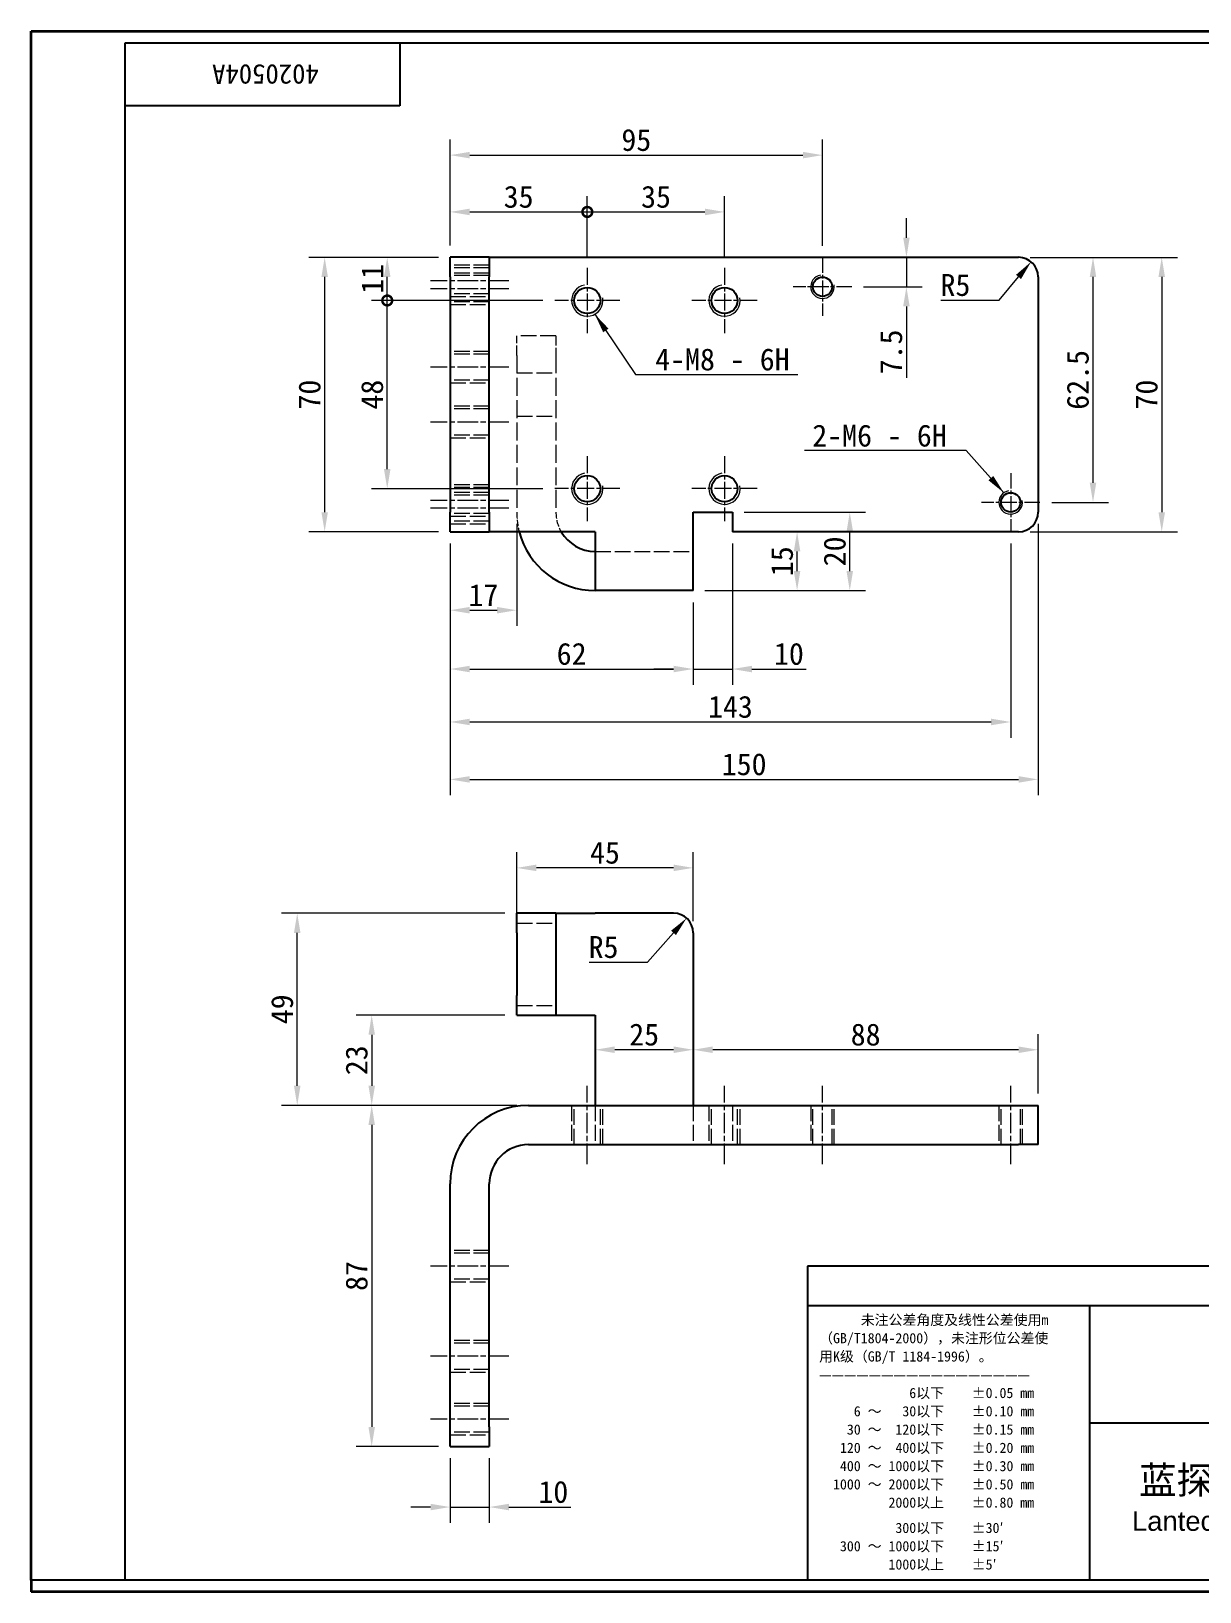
# Model space of a CAD drawing. Header units: millimetres. Extents: x 12 to 583, y 11 to 409.
# Drawn here: x 12 to 310.1, y 11 to 409 of the extents above; entities that cross this region are included whole.
import ezdxf
from ezdxf.enums import TextEntityAlignment as Align

# ---------------------------------------------------------------- set-up
doc = ezdxf.new("R2010")
doc.units = ezdxf.units.MM
doc.header["$LTSCALE"] = 2
doc.linetypes.add('CHAIN', pattern=[0.3543, 0.2362, -0.0295, 0.0591, -0.0295])
doc.linetypes.add('DASHED', pattern=[0.2067, 0.1654, -0.0413])
for name, color, linetype, lineweight in [('1', 7, 'Continuous', 18), ('可见 (ISO)', 7, 'Continuous', 25), ('可见窄的 (ISO)', 7, 'Continuous', 18), ('图框 (ISO)', 7, 'Continuous', 35), ('标题 (ISO)', 7, 'Continuous', 25)]:
    doc.layers.add(name, color=color, linetype=linetype, lineweight=lineweight)
for name, color, linetype, lineweight, true_color in [('中心标记 (ISO)', 1, 'CHAIN', 18, 0xff0000), ('中心线 (ISO)', 1, 'CHAIN', 18, 0xff0000), ('尺寸 (ISO)', 7, 'Continuous', 18, 0x008000), ('符号 (ISO)', 7, 'Continuous', 18, 0x008000), ('隐藏 (ISO)', 5, 'DASHED', 18, 0x0000ff)]:
    doc.layers.add(name, color=color, linetype=linetype, lineweight=lineweight, true_color=true_color)
doc.styles.add('文本样式164', font='SimSun.ttf')
doc.styles.add('文本样式165', font='SimSun.ttf')
doc.styles.add('文本样式74', font='SimSun.ttf')
doc.styles.add('最新国标', font='simfang.ttf')
doc.styles.add('注释文本 (ISO)', font='simfang.ttf')
doc.dimstyles.new('默认 (GB)', dxfattribs={"dimscale": 2, "dimtxt": 2.8, "dimasz": 2.5, "dimexe": 2, "dimexo": 1.5, "dimgap": 0.5, "dimtad": 1, "dimtoh": 1, "dimdsep": 46, "dimtxsty": '最新国标', "dimcen": 0.09, "dimdle": 10, "dimclrd": 256, "dimclre": 256, "dimclrt": 256, "dimaunit": 1, "dimadec": 3, "dimazin": 2, "dimtfac": 0.535714, "dimtmove": 0, "dimatfit": 3, "dimfxl": 0, "dimtolj": 1, "dimtzin": 0, "dimlwd": -1, "dimlwe": -1, "dimarcsym": 0})
doc.dimstyles.new('默认 (GB)$7', dxfattribs={"dimscale": 2, "dimtxt": 2.8, "dimasz": 2.5, "dimexe": 2, "dimexo": 1.5, "dimgap": 0.5, "dimtad": 1, "dimtoh": 1, "dimdsep": 46, "dimtxsty": '最新国标', "dimcen": 0.09, "dimdle": 10, "dimclrd": 256, "dimclre": 256, "dimclrt": 256, "dimaunit": 1, "dimadec": 3, "dimazin": 2, "dimtfac": 0.535714, "dimtmove": 0, "dimatfit": 3, "dimfxl": 0, "dimtolj": 1, "dimtzin": 0, "dimlwd": -1, "dimlwe": -1, "dimarcsym": 0})

# ---------------------------------------------------------------- blocks, each defined once
blk = doc.blocks.new('图框 最新国标')
at = {"layer": '图框 (ISO)'}
for p, q in [((6, 7), (6, 204.5)), ((6, 204.5), (291.5, 204.5)), ((6, 7), (6, 5.5)), ((6, 7), (6, 5.5)), ((291.5, 5.5), (6, 5.5))]:
    blk.add_line(p, q, dxfattribs=at)
at = {"layer": '图框 (ISO)', "color": 7, "linetype": 'Continuous', "lineweight": 25}
for p, q in [((18, 203), (290, 203)), ((18, 7), (18, 203)), ((18, 203), (290, 203)), ((53, 203), (53, 195)), ((53, 195), (18, 195)), ((290, 7), (6, 7)), ((290, 7), (18, 7))]:
    blk.add_line(p, q, dxfattribs=at)
at = {"layer": '图框 (ISO)', "style": '文本样式74'}
blk.add_attdef('零件代号_001', (42.68, 200.25), '', height=2.5, rotation=180, dxfattribs=at)
blk = doc.blocks.new('标题栏 最新国标')
at = {"layer": '标题 (ISO)'}
for p, q in [((381.98, -183.84), (196.98, -183.84)), ((196.98, -183.84), (196.98, -223.84)), ((254.48, -183.84), (254.48, -188.84)), ((269.48, -183.84), (269.48, -188.84)), ((281.48, -188.09), (281.48, -184.59)), ((281.48, -184.59), (286.48, -185.34)), ((289.48, -183.84), (289.48, -188.84)), ((381.98, -223.84), (381.98, -183.84)), ((383.48, -183.84), (383.48, -225.34)), ((286.48, -185.34), (286.48, -187.34)), ((196.98, -188.84), (381.98, -188.84)), ((232.98, -188.84), (232.98, -223.84)), ((286.48, -187.34), (281.48, -188.09)), ((321.98, -188.84), (321.98, -223.84)), ((321.98, -193.84), (381.98, -193.84)), ((321.98, -198.84), (381.98, -198.84)), ((351.98, -198.84), (351.98, -208.84)), ((321.98, -203.84), (232.98, -203.84)), ((321.98, -203.84), (381.98, -203.84)), ((321.98, -208.84), (381.98, -208.84)), ((321.98, -218.84), (381.98, -218.84)), ((196.98, -223.84), (381.98, -223.84)), ((383.48, -225.34), (196.98, -225.34))]:
    blk.add_line(p, q, dxfattribs=at)
at = {"layer": '标题 (ISO)', "linetype": 'CHAIN', "ltscale": 5.000333}
blk.add_line((274.98, -184.09), (274.98, -188.59), dxfattribs=at)
at = {"layer": '标题 (ISO)', "linetype": 'CHAIN', "ltscale": 15.834605}
blk.add_line((272.73, -186.34), (286.98, -186.34), dxfattribs=at)
at = {"layer": '标题 (ISO)'}
for radius in [1.75, 1]:
    blk.add_circle((274.98, -186.34), radius, dxfattribs=at)
at = {"layer": '1', "style": '文本样式164'}
for s, p in [('材 料', (299.48, -186.34)), ('UNIT: mm', (261.98, -186.34)), ('设 计', (327.98, -191.34)), ('制 图', (327.98, -196.34)), ('比 例', (327.98, -201.34)), ('重 量', (357.98, -201.34)), ('共 1  张', (336.98, -206.34)), ('第 1  张', (366.98, -206.34))]:
    blk.add_text(s, height=2, dxfattribs=at).set_placement(p, align=Align.MIDDLE_CENTER)
at = {"layer": '标题 (ISO)', "char_height": 2, "style": '注释文本 (ISO)'}
for s, insert, attachment_point, line_spacing_factor in [('{\\fSimSun|b0|i0|c134|p2;\\H0.65x;      未注公差角度及线性公差使用m\\P（GB/T1804-2000），未注形位公差使\\P用K级（GB/T 1184-1996）。\\P—————————————————\\P             6以下    ±0.05 mm\\P     6 ～   30以下    ±0.10 mm\\P    30 ～  120以下    ±0.15 mm\\P   120 ～  400以下    ±0.20 mm\\P   400 ～ 1000以下    ±0.30 mm\\P  1000 ～ 2000以下    ±0.50 mm\\P          2000以上    ±0.80 mm\\P\\H0.38462x;\\P\\H2.6x;           300以下    ±30′\\P   300 ～ 1000以下    ±15′\\P          1000以上    ±5′}', (198.48, -206.34), 4, 1.075116), ('{\\fMicrosoft YaHei|b0|i0|c134|p34;\\H1.75x;蓝探科工业自动化（昆山）有限公司\\P\\fArial|b0|i0|c0|p34;\\H0.71429x;Lantech Industrial Automation (Kunshan) Co., Ltd\\fFangSong|b0|i0|c134|p49;.\\H1.15195x; }', (277.48, -213.84), 5, 0.978695)]:
    blk.add_mtext(s, dxfattribs=dict(at, insert=insert, attachment_point=attachment_point, line_spacing_factor=line_spacing_factor))
at = {"layer": '标题 (ISO)', "attachment_point": 5, "style": '注释文本 (ISO)'}
for s, insert, char_height in [('\\fFangSong|b0|i0;零件号', (327.98, -211.84), 2), ('\\fSimSun|b0|i0;{\\H1.6000;未经蓝探科事先书面同意，严禁复制或发布此文件。}', (351.98, -221.34), 1.6)]:
    blk.add_mtext(s, dxfattribs=dict(at, insert=insert, char_height=char_height))
at = {"layer": '标题 (ISO)'}
for tag, p, height, style in [('材料_001', (320.84, -187.21), 2, '注释文本 (ISO)'), ('设计人_001', (353.65, -192.33), 2, '注释文本 (ISO)'), ('库存编号_001', (269.98, -198.14), 3.5, '文本样式165'), ('设计人_001', (353.65, -197.33), 2, '注释文本 (ISO)'), ('视图比例_001', (339.26, -202.33), 2, '注释文本 (ISO)'), ('质量\\P3;_001', (367.02, -202.16), 2, '注释文本 (ISO)'), ('零件代号_001', (347.93, -215.59), 3.5, '文本样式165')]:
    blk.add_attdef(tag, p, '', height=height, dxfattribs=dict(at, style=style))
blk = doc.blocks.new('*D5')
at = {"layer": 'Defpoints', "color": 0, "transparency": 16777216}
for p in [(86.86, 351.33), (118.86, 351.33), (118.86, 281.33)]:
    blk.add_point(p, dxfattribs=at)
at = {"layer": '尺寸 (ISO)', "color": 116, "true_color": 0x00803f, "transparency": 16777216}
for p, q in [((115.86, 351.33), (82.86, 351.33)), ((86.86, 286.33), (86.86, 346.33)), ((115.86, 281.33), (82.86, 281.33))]:
    blk.add_line(p, q, dxfattribs=at)
for points in [[(86.03, 346.33), (87.69, 346.33), (86.86, 351.33)], [(86.03, 286.33), (87.69, 286.33), (86.86, 281.33)]]:
    blk.add_solid(points, dxfattribs=at)
at = {"layer": '尺寸 (ISO)', "transparency": 16777216, "insert": (83.03, 316.33), "char_height": 5.6, "attachment_point": 5, "rotation": 90, "style": '最新国标'}
blk.add_mtext('\\A1;70', dxfattribs=at)
blk = doc.blocks.new('_DotSmall')
at = {"color": 0, "linetype": 'ByBlock', "const_width": 0.5}
blk.add_lwpolyline([(-0.0625, 0, 1), (0.0625, 0, 1)], format="xyb", close=True, dxfattribs=at)
blk = doc.blocks.new('*D6')
at = {"layer": 'Defpoints', "color": 0, "transparency": 16777216}
for p in [(153.86, 362.91), (118.86, 351.33), (153.86, 348.66)]:
    blk.add_point(p, dxfattribs=at)
at = {"layer": '尺寸 (ISO)', "color": 116, "true_color": 0x00803f, "transparency": 16777216}
for p, q in [((118.86, 354.33), (118.86, 366.91)), ((153.86, 351.66), (153.86, 366.91)), ((123.86, 362.91), (153.86, 362.91))]:
    blk.add_line(p, q, dxfattribs=at)
blk.add_solid([(123.86, 363.74), (123.86, 362.07), (118.86, 362.91)], dxfattribs=at)
at = {"layer": '尺寸 (ISO)', "color": 116, "true_color": 0x00803f, "transparency": 16777216, "xscale": 5, "yscale": 5, "zscale": 5}
blk.add_blockref('_DotSmall', (153.86, 362.91), dxfattribs=at)
at = {"layer": '尺寸 (ISO)', "transparency": 16777216, "insert": (136.34, 366.74), "char_height": 5.6, "attachment_point": 5, "style": '最新国标'}
blk.add_mtext('\\A1;35', dxfattribs=at)
blk = doc.blocks.new('*D8')
at = {"layer": 'Defpoints', "color": 0, "transparency": 16777216}
for p in [(188.86, 362.91), (153.86, 348.66), (188.86, 348.66)]:
    blk.add_point(p, dxfattribs=at)
at = {"layer": '尺寸 (ISO)', "color": 116, "true_color": 0x00803f, "transparency": 16777216}
for p, q in [((153.86, 351.66), (153.86, 366.91)), ((188.86, 351.66), (188.86, 366.91)), ((153.86, 362.91), (183.86, 362.91))]:
    blk.add_line(p, q, dxfattribs=at)
blk.add_solid([(183.86, 363.74), (183.86, 362.07), (188.86, 362.91)], dxfattribs=at)
at = {"layer": '尺寸 (ISO)', "color": 116, "true_color": 0x00803f, "transparency": 16777216, "xscale": 5, "yscale": 5, "zscale": 5, "rotation": 180}
blk.add_blockref('_DotSmall', (153.86, 362.91), dxfattribs=at)
at = {"layer": '尺寸 (ISO)', "transparency": 16777216, "insert": (171.38, 366.74), "char_height": 5.6, "attachment_point": 5, "style": '最新国标'}
blk.add_mtext('\\A1;35', dxfattribs=at)
blk = doc.blocks.new('*D9')
at = {"layer": 'Defpoints', "color": 0, "transparency": 16777216}
for p in [(102.82, 340.33), (145.54, 340.33), (145.54, 292.33)]:
    blk.add_point(p, dxfattribs=at)
at = {"layer": '尺寸 (ISO)', "color": 116, "true_color": 0x00803f, "transparency": 16777216}
for p, q in [((142.54, 340.33), (98.82, 340.33)), ((102.82, 297.33), (102.82, 340.33)), ((142.54, 292.33), (98.82, 292.33))]:
    blk.add_line(p, q, dxfattribs=at)
blk.add_solid([(101.99, 297.33), (103.65, 297.33), (102.82, 292.33)], dxfattribs=at)
at = {"layer": '尺寸 (ISO)', "color": 116, "true_color": 0x00803f, "transparency": 16777216, "xscale": 5, "yscale": 5, "zscale": 5, "rotation": 90}
blk.add_blockref('_DotSmall', (102.82, 340.33), dxfattribs=at)
at = {"layer": '尺寸 (ISO)', "transparency": 16777216, "insert": (98.99, 316.31), "char_height": 5.6, "attachment_point": 5, "rotation": 90, "style": '最新国标'}
blk.add_mtext('\\A1;48', dxfattribs=at)
blk = doc.blocks.new('*D10')
at = {"layer": 'Defpoints', "color": 0, "transparency": 16777216}
for p in [(102.82, 351.33), (118.86, 351.33), (145.54, 340.33)]:
    blk.add_point(p, dxfattribs=at)
at = {"layer": '尺寸 (ISO)', "color": 116, "true_color": 0x00803f, "transparency": 16777216}
for p, q in [((115.86, 351.33), (98.82, 351.33)), ((102.82, 340.33), (102.82, 346.33)), ((142.54, 340.33), (98.82, 340.33))]:
    blk.add_line(p, q, dxfattribs=at)
blk.add_solid([(101.99, 346.33), (103.65, 346.33), (102.82, 351.33)], dxfattribs=at)
at = {"layer": '尺寸 (ISO)', "color": 116, "true_color": 0x00803f, "transparency": 16777216, "xscale": 5, "yscale": 5, "zscale": 5, "rotation": 270}
blk.add_blockref('_DotSmall', (102.82, 340.33), dxfattribs=at)
at = {"layer": '尺寸 (ISO)', "transparency": 16777216, "insert": (99.02, 345.85), "char_height": 5.6, "attachment_point": 5, "rotation": 90, "style": '最新国标'}
blk.add_mtext('\\A1;11', dxfattribs=at)
blk = doc.blocks.new('*D11')
at = {"layer": 'Defpoints', "color": 0, "transparency": 16777216}
for p in [(213.86, 377.4), (118.86, 351.33), (213.86, 351.29)]:
    blk.add_point(p, dxfattribs=at)
at = {"layer": '尺寸 (ISO)', "color": 116, "true_color": 0x00803f, "transparency": 16777216}
for p, q in [((118.86, 354.33), (118.86, 381.4)), ((213.86, 354.29), (213.86, 381.4)), ((123.86, 377.4), (208.86, 377.4))]:
    blk.add_line(p, q, dxfattribs=at)
for points in [[(123.86, 378.23), (123.86, 376.57), (118.86, 377.4)], [(208.86, 378.23), (208.86, 376.57), (213.86, 377.4)]]:
    blk.add_solid(points, dxfattribs=at)
at = {"layer": '尺寸 (ISO)', "transparency": 16777216, "insert": (166.36, 381.23), "char_height": 5.6, "attachment_point": 5, "style": '最新国标'}
blk.add_mtext('\\A1;95', dxfattribs=at)
blk = doc.blocks.new('*D12')
at = {"layer": 'Defpoints', "color": 0, "transparency": 16777216}
for p in [(118.86, 281.33), (261.86, 281.38), (261.86, 232.83)]:
    blk.add_point(p, dxfattribs=at)
at = {"layer": '尺寸 (ISO)', "color": 116, "true_color": 0x00803f, "transparency": 16777216}
for p, q in [((118.86, 278.33), (118.86, 228.83)), ((261.86, 278.38), (261.86, 228.83)), ((123.86, 232.83), (256.86, 232.83))]:
    blk.add_line(p, q, dxfattribs=at)
for points in [[(123.86, 233.67), (123.86, 232), (118.86, 232.83)], [(256.86, 233.67), (256.86, 232), (261.86, 232.83)]]:
    blk.add_solid(points, dxfattribs=at)
at = {"layer": '尺寸 (ISO)', "transparency": 16777216, "insert": (190.36, 236.67), "char_height": 5.6, "attachment_point": 5, "style": '最新国标'}
blk.add_mtext('\\A1;143', dxfattribs=at)
blk = doc.blocks.new('*D13')
at = {"layer": 'Defpoints', "color": 0, "transparency": 16777216}
for p in [(135.86, 286.33), (118.86, 281.33), (135.86, 261.33)]:
    blk.add_point(p, dxfattribs=at)
at = {"layer": '尺寸 (ISO)', "color": 116, "true_color": 0x00803f, "transparency": 16777216}
for p, q in [((135.86, 283.33), (135.86, 257.33)), ((118.86, 278.33), (118.86, 257.33)), ((123.86, 261.33), (130.86, 261.33))]:
    blk.add_line(p, q, dxfattribs=at)
for points in [[(123.86, 262.17), (123.86, 260.5), (118.86, 261.33)], [(130.86, 262.17), (130.86, 260.5), (135.86, 261.33)]]:
    blk.add_solid(points, dxfattribs=at)
at = {"layer": '尺寸 (ISO)', "transparency": 16777216, "insert": (127.36, 265.17), "char_height": 5.6, "attachment_point": 5, "style": '最新国标'}
blk.add_mtext('\\A1;17', dxfattribs=at)
blk = doc.blocks.new('*D14')
at = {"layer": 'Defpoints', "color": 0, "transparency": 16777216}
for p in [(118.86, 281.33), (180.86, 266.33), (180.86, 246.33)]:
    blk.add_point(p, dxfattribs=at)
at = {"layer": '尺寸 (ISO)', "color": 116, "true_color": 0x00803f, "transparency": 16777216}
for p, q in [((118.86, 278.33), (118.86, 242.33)), ((180.86, 263.33), (180.86, 242.33)), ((123.86, 246.33), (175.86, 246.33))]:
    blk.add_line(p, q, dxfattribs=at)
for points in [[(123.86, 247.17), (123.86, 245.5), (118.86, 246.33)], [(175.86, 247.17), (175.86, 245.5), (180.86, 246.33)]]:
    blk.add_solid(points, dxfattribs=at)
at = {"layer": '尺寸 (ISO)', "transparency": 16777216, "insert": (149.86, 250.17), "char_height": 5.6, "attachment_point": 5, "style": '最新国标'}
blk.add_mtext('\\A1;62', dxfattribs=at)
blk = doc.blocks.new('*D15')
at = {"layer": 'Defpoints', "color": 0, "transparency": 16777216}
for p in [(238.49, 351.33), (221.32, 343.83), (235.26, 343.83)]:
    blk.add_point(p, dxfattribs=at)
at = {"layer": '尺寸 (ISO)', "color": 116, "true_color": 0x00803f, "transparency": 16777216}
for p, q in [((235.26, 356.33), (235.26, 361.33)), ((235.26, 351.33), (235.26, 343.83)), ((224.32, 343.83), (239.26, 343.83)), ((235.26, 338.83), (235.26, 320.57))]:
    blk.add_line(p, q, dxfattribs=at)
for points in [[(234.43, 356.33), (236.09, 356.33), (235.26, 351.33)], [(234.43, 338.83), (236.09, 338.83), (235.26, 343.83)]]:
    blk.add_solid(points, dxfattribs=at)
at = {"layer": '尺寸 (ISO)', "transparency": 16777216, "insert": (231.41, 327.2), "char_height": 5.6, "attachment_point": 5, "rotation": 90, "style": '最新国标'}
blk.add_mtext('\\A1;7.5', dxfattribs=at)
blk = doc.blocks.new('*D16')
at = {"layer": 'Defpoints', "color": 0, "transparency": 16777216}
for p in [(263.86, 351.33), (269.32, 288.83), (282.85, 288.83)]:
    blk.add_point(p, dxfattribs=at)
at = {"layer": '尺寸 (ISO)', "color": 116, "true_color": 0x00803f, "transparency": 16777216}
for p, q in [((266.86, 351.33), (286.85, 351.33)), ((282.85, 346.33), (282.85, 293.83)), ((272.32, 288.83), (286.85, 288.83))]:
    blk.add_line(p, q, dxfattribs=at)
for points in [[(282.02, 346.33), (283.68, 346.33), (282.85, 351.33)], [(282.02, 293.83), (283.68, 293.83), (282.85, 288.83)]]:
    blk.add_solid(points, dxfattribs=at)
at = {"layer": '尺寸 (ISO)', "transparency": 16777216, "insert": (279, 320.08), "char_height": 5.6, "attachment_point": 5, "rotation": 90, "style": '最新国标'}
blk.add_mtext('\\A1;62.5', dxfattribs=at)
blk = doc.blocks.new('*D17')
at = {"layer": 'Defpoints', "color": 0, "transparency": 16777216}
for p in [(268.86, 286.33), (118.86, 281.33), (268.86, 218.19)]:
    blk.add_point(p, dxfattribs=at)
at = {"layer": '尺寸 (ISO)', "color": 116, "true_color": 0x00803f, "transparency": 16777216}
for p, q in [((268.86, 283.33), (268.86, 214.19)), ((118.86, 278.33), (118.86, 214.19)), ((123.86, 218.19), (263.86, 218.19))]:
    blk.add_line(p, q, dxfattribs=at)
for points in [[(123.86, 219.02), (123.86, 217.35), (118.86, 218.19)], [(263.86, 219.02), (263.86, 217.35), (268.86, 218.19)]]:
    blk.add_solid(points, dxfattribs=at)
at = {"layer": '尺寸 (ISO)', "transparency": 16777216, "insert": (193.86, 222.02), "char_height": 5.6, "attachment_point": 5, "style": '最新国标'}
blk.add_mtext('\\A1;150', dxfattribs=at)
blk = doc.blocks.new('*D18')
at = {"layer": 'Defpoints', "color": 0, "transparency": 16777216}
for p in [(263.86, 346.33), (267.05, 350.18)]:
    blk.add_point(p, dxfattribs=at)
at = {"layer": '尺寸 (ISO)', "color": 116, "true_color": 0x00803f, "transparency": 16777216}
for p, q in [((258.95, 340.41), (263.86, 346.33)), ((244.05, 340.41), (258.95, 340.41))]:
    blk.add_line(p, q, dxfattribs=at)
blk.add_solid([(263.22, 346.87), (264.5, 345.8), (267.05, 350.18)], dxfattribs=at)
at = {"layer": '尺寸 (ISO)', "transparency": 16777216, "insert": (247.76, 344.24), "char_height": 5.6, "attachment_point": 5, "style": '最新国标'}
blk.add_mtext('\\A1;R5', dxfattribs=at)
blk = doc.blocks.new('*D38')
at = {"layer": 'Defpoints', "color": 0, "transparency": 16777216}
for p in [(138.86, 135.05), (98.86, 48.05), (118.86, 48.05)]:
    blk.add_point(p, dxfattribs=at)
at = {"layer": '尺寸 (ISO)', "color": 116, "true_color": 0x00803f, "transparency": 16777216}
for p, q in [((135.86, 135.05), (94.86, 135.05)), ((98.86, 130.05), (98.86, 53.05)), ((115.86, 48.05), (94.86, 48.05))]:
    blk.add_line(p, q, dxfattribs=at)
for points in [[(98.03, 130.05), (99.69, 130.05), (98.86, 135.05)], [(98.03, 53.05), (99.69, 53.05), (98.86, 48.05)]]:
    blk.add_solid(points, dxfattribs=at)
at = {"layer": '尺寸 (ISO)', "transparency": 16777216, "insert": (95.03, 91.55), "char_height": 5.6, "attachment_point": 5, "rotation": 90, "style": '最新国标'}
blk.add_mtext('\\A1;87', dxfattribs=at)
blk = doc.blocks.new('*D39')
at = {"layer": 'Defpoints', "color": 0, "transparency": 16777216}
for p in [(180.86, 149.24), (180.86, 149.24), (268.86, 135.05)]:
    blk.add_point(p, dxfattribs=at)
at = {"layer": '尺寸 (ISO)', "color": 116, "true_color": 0x00803f, "transparency": 16777216}
for p, q in [((268.86, 138.05), (268.86, 153.24)), ((263.86, 149.24), (185.86, 149.24))]:
    blk.add_line(p, q, dxfattribs=at)
for points in [[(185.86, 150.08), (185.86, 148.41), (180.86, 149.24)], [(263.86, 150.08), (263.86, 148.41), (268.86, 149.24)]]:
    blk.add_solid(points, dxfattribs=at)
at = {"layer": '尺寸 (ISO)', "transparency": 16777216, "insert": (224.86, 153.08), "char_height": 5.6, "attachment_point": 5, "style": '最新国标'}
blk.add_mtext('\\A1;88', dxfattribs=at)
blk = doc.blocks.new('*D40')
at = {"layer": 'Defpoints', "color": 0, "transparency": 16777216}
for p in [(155.86, 149.24), (155.86, 149.24), (180.86, 149.24)]:
    blk.add_point(p, dxfattribs=at)
at = {"layer": '尺寸 (ISO)', "color": 116, "true_color": 0x00803f, "transparency": 16777216}
blk.add_line((175.86, 149.24), (160.86, 149.24), dxfattribs=at)
for points in [[(160.86, 150.08), (160.86, 148.41), (155.86, 149.24)], [(175.86, 150.08), (175.86, 148.41), (180.86, 149.24)]]:
    blk.add_solid(points, dxfattribs=at)
at = {"layer": '尺寸 (ISO)', "transparency": 16777216, "insert": (168.36, 153.08), "char_height": 5.6, "attachment_point": 5, "style": '最新国标'}
blk.add_mtext('\\A1;25', dxfattribs=at)
blk = doc.blocks.new('*D42')
at = {"layer": 'Defpoints', "color": 0, "transparency": 16777216}
for p in [(135.86, 195.62), (135.86, 179.05), (180.86, 179.05)]:
    blk.add_point(p, dxfattribs=at)
at = {"layer": '尺寸 (ISO)', "color": 116, "true_color": 0x00803f, "transparency": 16777216}
for p, q in [((135.86, 182.05), (135.86, 199.62)), ((180.86, 182.05), (180.86, 199.62)), ((175.86, 195.62), (140.86, 195.62))]:
    blk.add_line(p, q, dxfattribs=at)
for points in [[(140.86, 196.46), (140.86, 194.79), (135.86, 195.62)], [(175.86, 196.46), (175.86, 194.79), (180.86, 195.62)]]:
    blk.add_solid(points, dxfattribs=at)
at = {"layer": '尺寸 (ISO)', "transparency": 16777216, "insert": (158.36, 199.46), "char_height": 5.6, "attachment_point": 5, "style": '最新国标'}
blk.add_mtext('\\A1;45', dxfattribs=at)
blk = doc.blocks.new('*D43')
at = {"layer": 'Defpoints', "color": 0, "transparency": 16777216}
for p in [(135.86, 158.05), (98.86, 135.05), (138.86, 135.05)]:
    blk.add_point(p, dxfattribs=at)
at = {"layer": '尺寸 (ISO)', "color": 116, "true_color": 0x00803f, "transparency": 16777216}
for p, q in [((132.86, 158.05), (94.86, 158.05)), ((98.86, 153.05), (98.86, 140.05)), ((135.86, 135.05), (94.86, 135.05))]:
    blk.add_line(p, q, dxfattribs=at)
for points in [[(98.03, 153.05), (99.69, 153.05), (98.86, 158.05)], [(98.03, 140.05), (99.69, 140.05), (98.86, 135.05)]]:
    blk.add_solid(points, dxfattribs=at)
at = {"layer": '尺寸 (ISO)', "transparency": 16777216, "insert": (95.03, 146.55), "char_height": 5.6, "attachment_point": 5, "rotation": 90, "style": '最新国标'}
blk.add_mtext('\\A1;23', dxfattribs=at)
blk = doc.blocks.new('*D44')
at = {"layer": 'Defpoints', "color": 0, "transparency": 16777216}
for p in [(79.86, 184.05), (135.86, 184.05), (138.86, 135.05)]:
    blk.add_point(p, dxfattribs=at)
at = {"layer": '尺寸 (ISO)', "color": 116, "true_color": 0x00803f, "transparency": 16777216}
for p, q in [((132.86, 184.05), (75.86, 184.05)), ((79.86, 140.05), (79.86, 179.05)), ((135.86, 135.05), (75.86, 135.05))]:
    blk.add_line(p, q, dxfattribs=at)
for points in [[(79.03, 179.05), (80.69, 179.05), (79.86, 184.05)], [(79.03, 140.05), (80.69, 140.05), (79.86, 135.05)]]:
    blk.add_solid(points, dxfattribs=at)
at = {"layer": '尺寸 (ISO)', "transparency": 16777216, "insert": (76.03, 159.55), "char_height": 5.6, "attachment_point": 5, "rotation": 90, "style": '最新国标'}
blk.add_mtext('\\A1;49', dxfattribs=at)
blk = doc.blocks.new('*D45')
at = {"layer": 'Defpoints', "color": 0, "transparency": 16777216}
for p in [(118.86, 48.05), (128.86, 48.05), (128.86, 32.61)]:
    blk.add_point(p, dxfattribs=at)
at = {"layer": '尺寸 (ISO)', "color": 116, "true_color": 0x00803f, "transparency": 16777216}
for p, q in [((118.86, 45.05), (118.86, 28.61)), ((128.86, 45.05), (128.86, 28.61)), ((113.86, 32.61), (108.86, 32.61)), ((118.86, 32.61), (128.86, 32.61)), ((133.86, 32.61), (149.62, 32.61))]:
    blk.add_line(p, q, dxfattribs=at)
for points in [[(113.86, 33.44), (113.86, 31.78), (118.86, 32.61)], [(133.86, 33.44), (133.86, 31.78), (128.86, 32.61)]]:
    blk.add_solid(points, dxfattribs=at)
at = {"layer": '尺寸 (ISO)', "transparency": 16777216, "insert": (145.19, 36.44), "char_height": 5.6, "attachment_point": 5, "style": '最新国标'}
blk.add_mtext('\\A1;10', dxfattribs=at)
blk = doc.blocks.new('*D47')
at = {"layer": 'Defpoints', "color": 0, "transparency": 16777216}
for p in [(179.18, 182.79), (175.86, 179.05)]:
    blk.add_point(p, dxfattribs=at)
at = {"layer": '尺寸 (ISO)', "color": 116, "true_color": 0x00803f, "transparency": 16777216}
for p, q in [((169.2, 171.57), (175.86, 179.05)), ((154.29, 171.57), (169.2, 171.57))]:
    blk.add_line(p, q, dxfattribs=at)
blk.add_solid([(175.24, 179.61), (176.48, 178.5), (179.18, 182.79)], dxfattribs=at)
at = {"layer": '尺寸 (ISO)', "transparency": 16777216, "insert": (158, 175.4), "char_height": 5.6, "attachment_point": 5, "style": '最新国标'}
blk.add_mtext('\\A1;R5', dxfattribs=at)
blk = doc.blocks.new('*D49')
at = {"layer": 'Defpoints', "color": 0, "transparency": 16777216}
for p in [(263.86, 351.33), (263.86, 281.33), (300.39, 281.33)]:
    blk.add_point(p, dxfattribs=at)
at = {"layer": '尺寸 (ISO)', "color": 116, "true_color": 0x00803f, "transparency": 16777216}
for p, q in [((266.86, 351.33), (304.39, 351.33)), ((300.39, 346.33), (300.39, 286.33)), ((266.86, 281.33), (304.39, 281.33))]:
    blk.add_line(p, q, dxfattribs=at)
for points in [[(299.55, 346.33), (301.22, 346.33), (300.39, 351.33)], [(299.55, 286.33), (301.22, 286.33), (300.39, 281.33)]]:
    blk.add_solid(points, dxfattribs=at)
at = {"layer": '尺寸 (ISO)', "transparency": 16777216, "insert": (296.55, 316.33), "char_height": 5.6, "attachment_point": 5, "rotation": 90, "style": '最新国标'}
blk.add_mtext('\\A1;70', dxfattribs=at)
blk = doc.blocks.new('*D50')
at = {"layer": 'Defpoints', "color": 0, "transparency": 16777216}
for p in [(207.37, 281.33), (207.37, 281.33), (180.86, 266.33)]:
    blk.add_point(p, dxfattribs=at)
at = {"layer": '尺寸 (ISO)', "color": 116, "true_color": 0x00803f, "transparency": 16777216}
for p, q in [((207.37, 271.33), (207.37, 276.33)), ((183.86, 266.33), (211.37, 266.33))]:
    blk.add_line(p, q, dxfattribs=at)
for points in [[(206.53, 276.33), (208.2, 276.33), (207.37, 281.33)], [(206.53, 271.33), (208.2, 271.33), (207.37, 266.33)]]:
    blk.add_solid(points, dxfattribs=at)
at = {"layer": '尺寸 (ISO)', "transparency": 16777216, "insert": (203.54, 273.83), "char_height": 5.6, "attachment_point": 5, "rotation": 90, "style": '最新国标'}
blk.add_mtext('\\A1;15', dxfattribs=at)
blk = doc.blocks.new('*D51')
at = {"layer": 'Defpoints', "color": 0, "transparency": 16777216}
for p in [(190.86, 286.33), (220.81, 286.33), (180.86, 266.33)]:
    blk.add_point(p, dxfattribs=at)
at = {"layer": '尺寸 (ISO)', "color": 116, "true_color": 0x00803f, "transparency": 16777216}
for p, q in [((193.86, 286.33), (224.81, 286.33)), ((220.81, 271.33), (220.81, 281.33)), ((183.86, 266.33), (224.81, 266.33))]:
    blk.add_line(p, q, dxfattribs=at)
for points in [[(219.98, 281.33), (221.65, 281.33), (220.81, 286.33)], [(219.98, 271.33), (221.65, 271.33), (220.81, 266.33)]]:
    blk.add_solid(points, dxfattribs=at)
at = {"layer": '尺寸 (ISO)', "transparency": 16777216, "insert": (216.98, 276.33), "char_height": 5.6, "attachment_point": 5, "rotation": 90, "style": '最新国标'}
blk.add_mtext('\\A1;20', dxfattribs=at)
blk = doc.blocks.new('*D52')
at = {"layer": 'Defpoints', "color": 0, "transparency": 16777216}
for p in [(190.86, 281.33), (180.86, 266.33), (190.86, 246.33)]:
    blk.add_point(p, dxfattribs=at)
at = {"layer": '尺寸 (ISO)', "color": 116, "true_color": 0x00803f, "transparency": 16777216}
for p, q in [((190.86, 278.33), (190.86, 242.33)), ((180.86, 263.33), (180.86, 242.33)), ((175.86, 246.33), (170.86, 246.33)), ((180.86, 246.33), (190.86, 246.33)), ((195.86, 246.33), (209.71, 246.33))]:
    blk.add_line(p, q, dxfattribs=at)
for points in [[(175.86, 247.17), (175.86, 245.5), (180.86, 246.33)], [(195.86, 247.17), (195.86, 245.5), (190.86, 246.33)]]:
    blk.add_solid(points, dxfattribs=at)
at = {"layer": '尺寸 (ISO)', "transparency": 16777216, "insert": (205.28, 250.17), "char_height": 5.6, "attachment_point": 5, "style": '最新国标'}
blk.add_mtext('\\A1;10', dxfattribs=at)

msp = doc.modelspace()

# ---------------------------------------------------------------- linework, layer by layer
at = {"layer": '中心标记 (ISO)', "ltscale": 8.287841}
for p, q in [((213.8595, 351.2924), (213.8595, 336.3754)), ((221.318, 343.8339), (206.401, 343.8339)), ((261.8595, 296.2924), (261.8595, 281.3754)), ((269.318, 288.8339), (254.401, 288.8339))]:
    msp.add_line(p, q, dxfattribs=at)
at = {"layer": '中心标记 (ISO)', "ltscale": 9.249035}
for p, q in [((153.8595, 348.6574), (153.8595, 332.0104)), ((188.8595, 348.6574), (188.8595, 332.0104)), ((162.183, 340.3339), (145.536, 340.3339)), ((197.183, 340.3339), (180.536, 340.3339)), ((153.8595, 300.6574), (153.8595, 284.0104)), ((188.8595, 300.6574), (188.8595, 284.0104)), ((162.183, 292.3339), (145.536, 292.3339)), ((197.183, 292.3339), (180.536, 292.3339))]:
    msp.add_line(p, q, dxfattribs=at)
at = {"layer": '中心线 (ISO)', "ltscale": 11.111974}
for p, q in [((133.8595, 345.3339), (113.8595, 345.3339)), ((133.8595, 343.3339), (113.8595, 343.3339)), ((133.8595, 323.3339), (113.8595, 323.3339)), ((133.8595, 309.3339), (113.8595, 309.3339)), ((133.8595, 289.3339), (113.8595, 289.3339)), ((133.8595, 287.3339), (113.8595, 287.3339)), ((153.8595, 120.0513), (153.8595, 140.0513)), ((188.8595, 120.0513), (188.8595, 140.0513)), ((213.8595, 120.0513), (213.8595, 140.0513)), ((261.8595, 120.0513), (261.8595, 140.0513)), ((133.8595, 94.0513), (113.8595, 94.0513)), ((133.8595, 71.0513), (113.8595, 71.0513)), ((133.8595, 55.0513), (113.8595, 55.0513))]:
    msp.add_line(p, q, dxfattribs=at)
at = {"layer": '可见 (ISO)'}
for p, q in [((128.8595, 351.3339), (118.8595, 351.3339)), ((118.8595, 346.3339), (118.8595, 351.3339)), ((128.8595, 351.3339), (128.8595, 346.3339)), ((128.8595, 351.3339), (138.8595, 351.3339)), ((138.8595, 351.3339), (263.8595, 351.3339)), ((118.8595, 346.3339), (118.8595, 286.3339)), ((128.8595, 286.3339), (128.8595, 346.3339)), ((268.8595, 346.3339), (268.8595, 286.3339)), ((118.8595, 281.3339), (118.8595, 286.3339)), ((128.8595, 286.3339), (128.8595, 281.3339)), ((180.8595, 281.3339), (180.8595, 286.3339)), ((180.8595, 286.3339), (190.8595, 286.3339)), ((190.8595, 286.3339), (190.8595, 281.3339)), ((118.8595, 281.3339), (128.8595, 281.3339)), ((138.8595, 281.3339), (128.8595, 281.3339)), ((155.8595, 281.3339), (138.8595, 281.3339)), ((155.8595, 281.3339), (155.8595, 266.3339)), ((180.8595, 266.3339), (180.8595, 281.3339)), ((263.8595, 281.3339), (190.8595, 281.3339)), ((180.8595, 266.3339), (155.8595, 266.3339)), ((135.8595, 179.0513), (135.8595, 184.0513)), ((145.8595, 184.0513), (135.8595, 184.0513)), ((145.8595, 184.0513), (145.8595, 179.0513)), ((145.8595, 184.0513), (155.8595, 184.0513)), ((175.8595, 184.0513), (155.8595, 184.0513)), ((135.8595, 179.0513), (135.8595, 163.0513)), ((145.8595, 179.0513), (145.8595, 163.0513)), ((180.8595, 179.0513), (180.8595, 140.0513)), ((135.8595, 158.0513), (135.8595, 163.0513)), ((145.8595, 163.0513), (145.8595, 158.0513)), ((135.8595, 158.0513), (145.8595, 158.0513)), ((145.8595, 158.0513), (155.8595, 158.0513)), ((155.8595, 158.0513), (155.8595, 140.0513)), ((155.8595, 140.0513), (155.8595, 135.0513)), ((180.8595, 140.0513), (180.8595, 135.0513)), ((138.8595, 135.0513), (263.8595, 135.0513)), ((263.8595, 135.0513), (268.8595, 135.0513)), ((268.8595, 125.0513), (268.8595, 135.0513)), ((138.8595, 125.0513), (263.8595, 125.0513)), ((268.8595, 125.0513), (263.8595, 125.0513)), ((118.8595, 53.0513), (118.8595, 115.0513)), ((128.8595, 53.0513), (128.8595, 115.0513)), ((118.8595, 48.0513), (118.8595, 53.0513)), ((128.8595, 53.0513), (128.8595, 48.0513)), ((118.8595, 48.0513), (128.8595, 48.0513))]:
    msp.add_line(p, q, dxfattribs=at)
for centre, radius in [((213.8595, 343.8339), 2.4585), ((153.8595, 340.3339), 3.3235), ((188.8595, 340.3339), 3.3235), ((153.8595, 292.3339), 3.3235), ((188.8595, 292.3339), 3.3235), ((261.8595, 288.8339), 2.4585)]:
    msp.add_circle(centre, radius, dxfattribs=at)
for centre, radius, start, end in [((263.8595, 346.3339), 5, 0, 90), ((263.8595, 286.3339), 5, 270, 0), ((155.8595, 286.3339), 20, 194.477512, 270), ((155.8595, 286.3339), 10, 210, 270), ((175.8595, 179.0513), 5, 0, 90), ((138.8595, 115.0513), 20, 90, 180), ((138.8595, 115.0513), 10, 90, 180)]:
    msp.add_arc(centre, radius, start, end, dxfattribs=at)
at = {"layer": '可见窄的 (ISO)'}
for centre, radius in [((213.8595, 343.8339), 3), ((153.8595, 340.3339), 4), ((188.8595, 340.3339), 4), ((153.8595, 292.3339), 4), ((188.8595, 292.3339), 4), ((261.8595, 288.8339), 3)]:
    msp.add_arc(centre, radius, 100, 10, dxfattribs=at)
at = {"layer": '隐藏 (ISO)', "ltscale": 12.094824}
for p, q in [((128.8595, 349.3339), (118.8595, 349.3339)), ((128.8595, 348.6574), (118.8595, 348.6574)), ((128.8595, 347.3339), (118.8595, 347.3339)), ((128.8595, 346.6574), (118.8595, 346.6574)), ((128.8595, 342.0104), (118.8595, 342.0104)), ((118.8595, 341.3339), (128.8595, 341.3339)), ((128.8595, 340.0104), (118.8595, 340.0104)), ((118.8595, 339.3339), (128.8595, 339.3339)), ((145.8595, 331.3339), (135.8595, 331.3339)), ((128.8595, 327.3339), (118.8595, 327.3339)), ((128.8595, 326.6574), (118.8595, 326.6574)), ((128.8595, 320.0104), (118.8595, 320.0104)), ((118.8595, 319.3339), (128.8595, 319.3339)), ((135.8595, 321.8339), (145.8595, 321.8339)), ((128.8595, 313.3339), (118.8595, 313.3339)), ((128.8595, 312.6574), (118.8595, 312.6574)), ((135.8595, 310.8339), (145.8595, 310.8339)), ((128.8595, 306.0104), (118.8595, 306.0104)), ((118.8595, 305.3339), (128.8595, 305.3339)), ((128.8595, 293.3339), (118.8595, 293.3339)), ((128.8595, 292.6574), (118.8595, 292.6574)), ((128.8595, 291.3339), (118.8595, 291.3339)), ((128.8595, 290.6574), (118.8595, 290.6574)), ((128.8595, 286.0104), (118.8595, 286.0104)), ((118.8595, 285.3339), (128.8595, 285.3339)), ((128.8595, 284.0104), (118.8595, 284.0104)), ((118.8595, 283.3339), (128.8595, 283.3339)), ((155.8595, 276.3339), (180.8595, 276.3339)), ((135.8595, 181.5513), (145.8595, 181.5513)), ((135.8595, 160.5513), (145.8595, 160.5513)), ((149.8595, 135.0513), (149.8595, 125.0513)), ((150.536, 125.0513), (150.536, 135.0513)), ((155.8595, 135.0513), (155.8595, 125.0513)), ((157.183, 125.0513), (157.183, 135.0513)), ((157.8595, 125.0513), (157.8595, 135.0513)), ((180.8595, 135.0513), (180.8595, 125.0513)), ((184.8595, 135.0513), (184.8595, 125.0513)), ((185.536, 125.0513), (185.536, 135.0513)), ((190.8595, 135.0513), (190.8595, 125.0513)), ((192.183, 125.0513), (192.183, 135.0513)), ((192.8595, 125.0513), (192.8595, 135.0513)), ((210.8595, 135.0513), (210.8595, 125.0513)), ((211.401, 125.0513), (211.401, 135.0513)), ((216.318, 125.0513), (216.318, 135.0513)), ((216.8595, 125.0513), (216.8595, 135.0513)), ((258.8595, 135.0513), (258.8595, 125.0513)), ((259.401, 125.0513), (259.401, 135.0513)), ((264.318, 125.0513), (264.318, 135.0513)), ((264.8595, 125.0513), (264.8595, 135.0513)), ((128.8595, 98.0513), (118.8595, 98.0513)), ((128.8595, 97.3748), (118.8595, 97.3748)), ((128.8595, 90.7278), (118.8595, 90.7278)), ((118.8595, 90.0513), (128.8595, 90.0513)), ((128.8595, 75.0513), (118.8595, 75.0513)), ((128.8595, 74.3748), (118.8595, 74.3748)), ((128.8595, 67.7278), (118.8595, 67.7278)), ((118.8595, 67.0513), (128.8595, 67.0513)), ((128.8595, 59.0513), (118.8595, 59.0513)), ((128.8595, 58.3748), (118.8595, 58.3748)), ((128.8595, 51.7278), (118.8595, 51.7278)), ((118.8595, 51.0513), (128.8595, 51.0513))]:
    msp.add_line(p, q, dxfattribs=at)
at = {"layer": '隐藏 (ISO)', "ltscale": 7.479626}
for p, q in [((135.8595, 326.3339), (135.8595, 331.3339)), ((145.8595, 331.3339), (145.8595, 326.3339))]:
    msp.add_line(p, q, dxfattribs=at)
at = {"layer": '隐藏 (ISO)', "ltscale": 13.822656}
for p, q in [((135.8595, 326.3339), (135.8595, 286.3339)), ((145.8595, 326.3339), (145.8595, 286.3339))]:
    msp.add_line(p, q, dxfattribs=at)
at = {"layer": '隐藏 (ISO)', "ltscale": 4.812692}
msp.add_arc((155.8595, 286.3339), 20, 180, 194.477512, dxfattribs=at)
at = {"layer": '隐藏 (ISO)', "ltscale": 4.986384}
msp.add_arc((155.8595, 286.3339), 10, 180, 210, dxfattribs=at)

# ---------------------------------------------------------------- block references
at = {"xscale": 2, "yscale": 2, "zscale": 2}
msp.add_blockref('图框 最新国标', (0, 0), dxfattribs=at).add_auto_attribs({'零件代号_001': '4020504A'})
ref = msp.add_blockref('标题栏 最新国标', (-183.9651, 461.6886), dxfattribs=dict(xscale=2, yscale=2, zscale=2))
ref.add_attrib('零件代号_001', '4020504A', (511.8994, 30.5), dxfattribs={"layer": '标题 (ISO)', "height": 7, "style": '文本样式165'})
ref.add_attrib('库存编号_001', '连接板', (356.0028, 65.4022), dxfattribs={"layer": '标题 (ISO)', "height": 7, "style": '文本样式165'})
ref.add_attrib('质量\\P3;_001', '1.412 kg', (550.08, 57.3657), dxfattribs={"layer": '标题 (ISO)', "height": 4, "style": '注释文本 (ISO)'})
ref.add_attrib('视图比例_001', '1 : 2', (494.56, 57.0343), dxfattribs={"layer": '标题 (ISO)', "height": 4, "style": '注释文本 (ISO)'})
ref.add_attrib('设计人_001', 'LIA002', (523.3371, 77.0229), dxfattribs={"layer": '标题 (ISO)', "height": 4, "style": '注释文本 (ISO)'})
ref.add_attrib('设计人_001', 'LIA002', (523.3371, 67.0229), dxfattribs={"layer": '标题 (ISO)', "height": 4, "style": '注释文本 (ISO)'})
ref.add_attrib('材料_001', 'Q235B', (457.72, 87.2629), dxfattribs={"layer": '标题 (ISO)', "height": 4, "style": '注释文本 (ISO)'})

# ---------------------------------------------------------------- texts
at = {"layer": '符号 (ISO)', "char_height": 5.6, "width": 38.10358, "line_spacing_factor": 0.49, "style": '最新国标'}
for s, insert, attachment_point in [('4-M8 - 6H', (171.1805, 322.415), 7), ('2-M6 - 6H', (245.5385, 302.9823), 9)]:
    msp.add_mtext(s, dxfattribs=dict(at, insert=insert, attachment_point=attachment_point))

# ---------------------------------------------------------------- dimensions: what is measured, and where the dimension line sits
at = {"layer": '尺寸 (ISO)', "color": 116, "true_color": 0x00803f}
for base, p1, p2, angle, override, picture, middle in [((213.8595, 377.4003), (118.8595, 351.3339), (213.8595, 351.2924), 180, {"dimgap": 0.5, "dimtoh": 0, "dimdec": 2, "dimtol": 0, "dimlim": 0, "dimtp": 0, "dimtm": 0, "dimtdec": 2, "dimtofl": 0, "dimatfit": 1}, '*D11', (166.3595, 377.4003)), ((153.8595, 362.9051), (118.8595, 351.3339), (153.8595, 348.6574), 180, {"dimgap": 0.5, "dimtoh": 0, "dimdec": 2, "dimblk2": 'DotSmall', "dimsah": 1, "dimdle": 0, "dimtol": 0, "dimlim": 0, "dimtp": 0, "dimtm": 0, "dimtdec": 2, "dimtofl": 0, "dimatfit": 1}, '*D6', (136.3395, 362.9051)), ((188.8595, 362.9051), (153.8595, 348.6574), (188.8595, 348.6574), 180, {"dimgap": 0.5, "dimtoh": 0, "dimdec": 2, "dimblk1": 'DotSmall', "dimsah": 1, "dimdle": 0, "dimtol": 0, "dimlim": 0, "dimtp": 0, "dimtm": 0, "dimtdec": 2, "dimtofl": 0, "dimatfit": 1}, '*D8', (171.3795, 362.9051)), ((235.2591, 343.8339), (238.4905, 351.3339), (221.318, 343.8339), 270, {"dimgap": 0.5, "dimtoh": 0, "dimdec": 2, "dimse1": 1, "dimtol": 0, "dimlim": 0, "dimtp": 0, "dimtm": 0, "dimtdec": 2, "dimtofl": 1, "dimatfit": 1}, '*D15', (235.2591, 327.2019)), ((86.8595, 351.3339), (118.8595, 281.3339), (118.8595, 351.3339), 270, {"dimgap": 0.5, "dimtoh": 0, "dimdec": 2, "dimtol": 0, "dimlim": 0, "dimtp": 0, "dimtm": 0, "dimtdec": 2, "dimtofl": 0, "dimatfit": 1}, '*D5', (86.8595, 316.3339)), ((102.8188, 351.3339), (145.536, 340.3339), (118.8595, 351.3339), 90, {"dimgap": 0.5, "dimtoh": 0, "dimdec": 2, "dimblk1": 'DotSmall', "dimsah": 1, "dimdle": 0, "dimtol": 0, "dimlim": 0, "dimtp": 0, "dimtm": 0, "dimtdec": 2, "dimtofl": 1, "dimatfit": 1}, '*D10', (102.8188, 345.8539)), ((282.8506, 288.8339), (263.8595, 351.3339), (269.318, 288.8339), 270, {"dimgap": 0.5, "dimtoh": 0, "dimdec": 2, "dimtol": 0, "dimlim": 0, "dimtp": 0, "dimtm": 0, "dimtdec": 2, "dimtofl": 0, "dimatfit": 1}, '*D16', (282.8506, 320.0839)), ((300.3864, 281.3339), (263.8595, 351.3339), (263.8595, 281.3339), 270, {"dimgap": 0.5, "dimtoh": 0, "dimdec": 2, "dimtol": 0, "dimlim": 0, "dimtp": 0, "dimtm": 0, "dimtdec": 2, "dimtofl": 0, "dimatfit": 1}, '*D49', (300.3864, 316.3339)), ((102.8188, 340.3339), (145.536, 292.3339), (145.536, 340.3339), 90, {"dimgap": 0.5, "dimtoh": 0, "dimdec": 2, "dimblk2": 'DotSmall', "dimsah": 1, "dimdle": 0, "dimtol": 0, "dimlim": 0, "dimtp": 0, "dimtm": 0, "dimtdec": 2, "dimtofl": 0, "dimatfit": 1}, '*D9', (102.8188, 316.3139)), ((135.8595, 261.3339), (118.8595, 281.3339), (135.8595, 286.3339), 180, {"dimgap": 0.5, "dimtoh": 0, "dimdec": 2, "dimtol": 0, "dimlim": 0, "dimtp": 0, "dimtm": 0, "dimtdec": 2, "dimtofl": 0, "dimatfit": 1}, '*D13', (127.3595, 261.3339)), ((268.8595, 218.1854), (118.8595, 281.3339), (268.8595, 286.3339), 180, {"dimgap": 0.5, "dimtoh": 0, "dimdec": 2, "dimtol": 0, "dimlim": 0, "dimtp": 0, "dimtm": 0, "dimtdec": 2, "dimtofl": 0, "dimatfit": 1}, '*D17', (193.8595, 218.1854)), ((220.8146, 286.3339), (180.8595, 266.3339), (190.8595, 286.3339), 90, {"dimgap": 0.5, "dimtoh": 0, "dimdec": 2, "dimtol": 0, "dimlim": 0, "dimtp": 0, "dimtm": 0, "dimtdec": 2, "dimtofl": 0, "dimatfit": 1}, '*D51', (220.8146, 276.3339)), ((261.8595, 232.8339), (118.8595, 281.3339), (261.8595, 281.3754), 180, {"dimgap": 0.5, "dimtoh": 0, "dimdec": 2, "dimtol": 0, "dimlim": 0, "dimtp": 0, "dimtm": 0, "dimtdec": 2, "dimtofl": 0, "dimatfit": 1}, '*D12', (190.3595, 232.8339)), ((180.8595, 246.3339), (118.8595, 281.3339), (180.8595, 266.3339), 180, {"dimgap": 0.5, "dimtoh": 0, "dimdec": 2, "dimtol": 0, "dimlim": 0, "dimtp": 0, "dimtm": 0, "dimtdec": 2, "dimtofl": 0, "dimatfit": 1}, '*D14', (149.8595, 246.3339)), ((190.8595, 246.3339), (180.8595, 266.3339), (190.8595, 281.3339), 180, {"dimgap": 0.5, "dimtoh": 0, "dimdec": 2, "dimtol": 0, "dimlim": 0, "dimtp": 0, "dimtm": 0, "dimtdec": 2, "dimtofl": 1, "dimatfit": 1}, '*D52', (205.2835, 246.3339)), ((207.367, 281.3339), (180.8595, 266.3339), (207.367, 281.3339), 90, {"dimgap": 0.5, "dimtoh": 0, "dimdec": 2, "dimse2": 1, "dimtol": 0, "dimlim": 0, "dimtp": 0, "dimtm": 0, "dimtdec": 2, "dimtofl": 0, "dimatfit": 1}, '*D50', (207.367, 273.8339)), ((135.8595, 195.6246), (180.8595, 179.0513), (135.8595, 179.0513), 180, {"dimgap": 0.5, "dimtoh": 0, "dimdec": 2, "dimtol": 0, "dimlim": 0, "dimtp": 0, "dimtm": 0, "dimtdec": 2, "dimtofl": 0, "dimatfit": 1}, '*D42', (158.3595, 195.6246)), ((79.8595, 184.0513), (138.8595, 135.0513), (135.8595, 184.0513), 270, {"dimgap": 0.5, "dimtoh": 0, "dimdec": 2, "dimtol": 0, "dimlim": 0, "dimtp": 0, "dimtm": 0, "dimtdec": 2, "dimtofl": 0, "dimatfit": 1}, '*D44', (79.8595, 159.5513)), ((98.8595, 135.0513), (135.8595, 158.0513), (138.8595, 135.0513), 270, {"dimgap": 0.5, "dimtoh": 0, "dimdec": 2, "dimtol": 0, "dimlim": 0, "dimtp": 0, "dimtm": 0, "dimtdec": 2, "dimtofl": 0, "dimatfit": 1}, '*D43', (98.8595, 146.5513)), ((155.8595, 149.2446), (180.8595, 149.2446), (155.8595, 149.2446), 180, {"dimgap": 0.5, "dimtoh": 0, "dimdec": 2, "dimse1": 1, "dimse2": 1, "dimtol": 0, "dimlim": 0, "dimtp": 0, "dimtm": 0, "dimtdec": 2, "dimtofl": 0, "dimatfit": 1}, '*D40', (168.3595, 149.2446)), ((98.8595, 48.0513), (138.8595, 135.0513), (118.8595, 48.0513), 270, {"dimgap": 0.5, "dimtoh": 0, "dimdec": 2, "dimtol": 0, "dimlim": 0, "dimtp": 0, "dimtm": 0, "dimtdec": 2, "dimtofl": 0, "dimatfit": 1}, '*D38', (98.8595, 91.5513)), ((128.8595, 32.6102), (118.8595, 48.0513), (128.8595, 48.0513), 180, {"dimgap": 0.5, "dimtoh": 0, "dimdec": 2, "dimtol": 0, "dimlim": 0, "dimtp": 0, "dimtm": 0, "dimtdec": 2, "dimtofl": 1, "dimatfit": 1}, '*D45', (145.1947, 32.6102))]:
    dim = msp.add_linear_dim(base=base, p1=p1, p2=p2, angle=angle, dimstyle='默认 (GB)', override=override, dxfattribs=at)
    dim.commit()
    dim.dimension.update_dxf_attribs({"geometry": picture, "text_midpoint": middle, "dimtype": 160})
for center, mpoint, picture, middle in [((263.8595, 346.3339), (267.049, 350.1845), '*D18', (247.7624, 340.4118)), ((175.8595, 179.0513), (179.1844, 182.7856), '*D47', (158.0036, 171.5668))]:
    dim = msp.add_radius_dim(center=center, mpoint=mpoint, dimstyle='默认 (GB)', override={"dimgap": 0.5, "dimtih": 1, "dimdec": 2, "dimlfac": 1, "dimcen": 0, "dimtol": 0, "dimlim": 0, "dimtp": 0, "dimtm": 0, "dimtdec": 2}, dxfattribs=at)
    dim.commit()
    dim.dimension.update_dxf_attribs({"geometry": picture, "text_midpoint": middle, "dimtype": 164})
dim = msp.add_linear_dim(base=(180.8595, 149.2446), p1=(268.8595, 135.0513), p2=(180.8595, 149.2446), dimstyle='默认 (GB)', override={"dimgap": 0.5, "dimtoh": 0, "dimdec": 2, "dimse2": 1, "dimtol": 0, "dimlim": 0, "dimtp": 0, "dimtm": 0, "dimtdec": 2, "dimtofl": 0, "dimatfit": 1}, dxfattribs=at)
dim.commit()
dim.dimension.update_dxf_attribs({"geometry": '*D39', "text_midpoint": (224.8595, 149.2446), "dimtype": 160})

# ---------------------------------------------------------------- leaders
at = {"layer": '符号 (ISO)', "annotation_type": 0, "has_hookline": 1}
for points, hookline_direction, text_width in [([(155.7752, 336.8225), (166.1805, 321.4816), (171.1805, 321.4816)], 0, 36.416), ([(260.1246, 291.2814), (250.5385, 302.049), (245.5385, 302.049)], 1, 36.288)]:
    msp.add_leader(points, dimstyle='默认 (GB)$7', override={"dimgap": 0, "dimtad": 1}, dxfattribs=dict(at, hookline_direction=hookline_direction, text_width=text_width))

doc.saveas('drawing.dxf')
